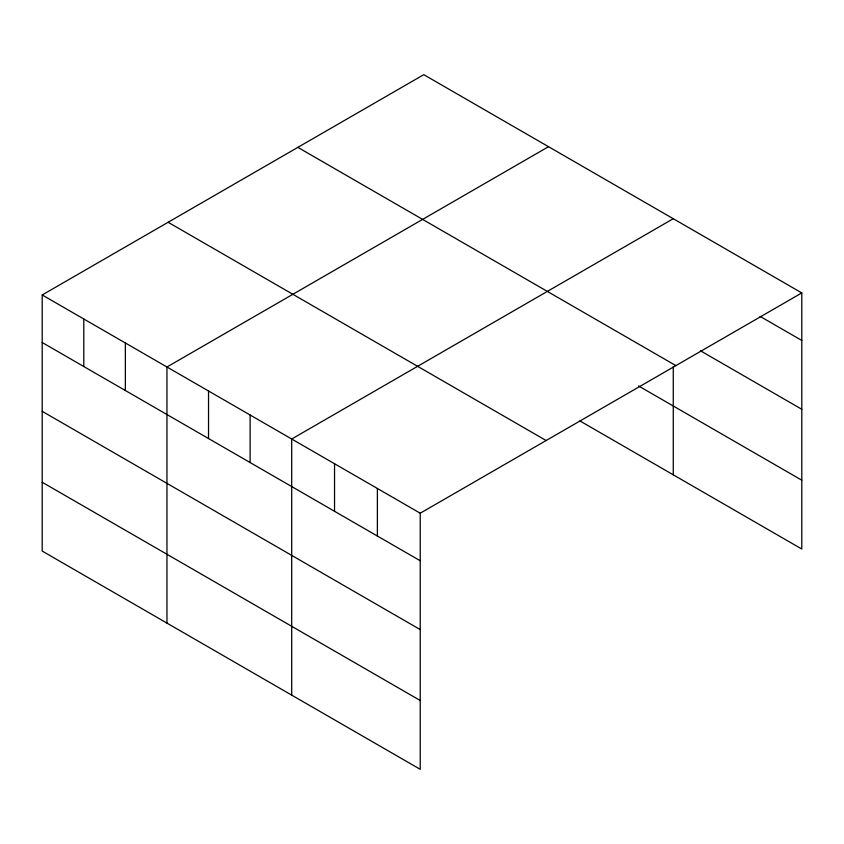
<?xml version="1.0" encoding="UTF-8"?>
<svg xmlns="http://www.w3.org/2000/svg" width="844" height="844" viewBox="0 0 844 844"><rect width="100%" height="100%" fill="white"/><g stroke="black" fill="none" stroke-linecap="round" stroke-linejoin="round"><path stroke-width="1.27" d="M42.2 294.967L420.228 513.215L420.228 769.327L42.2 551.079L42.2 294.967L423.772 74.673L801.8 292.921L801.8 549.033L579.986 420.966M548.526 146.698L166.954 366.992L166.954 623.104M673.269 218.712L291.697 439.017L291.697 695.129M420.228 513.215L801.8 292.921M760.085 316.373L801.8 340.459M700.33 350.703L801.8 409.287M297.858 147.373L675.886 365.621M638.433 385.887L801.8 480.204M168.114 222.267L546.142 440.526M42.2 342.506L420.228 560.764M42.2 411.334L420.228 629.592M42.2 482.251L420.228 700.499M673.269 366.602L673.269 474.824M377.384 488.486L377.384 536.024M334.541 463.746L334.541 511.285M250.119 415.005L250.119 462.544M208.531 391.004L208.531 438.542M125.366 342.981L125.366 390.519M83.788 318.979L83.788 366.518"/></g></svg>
